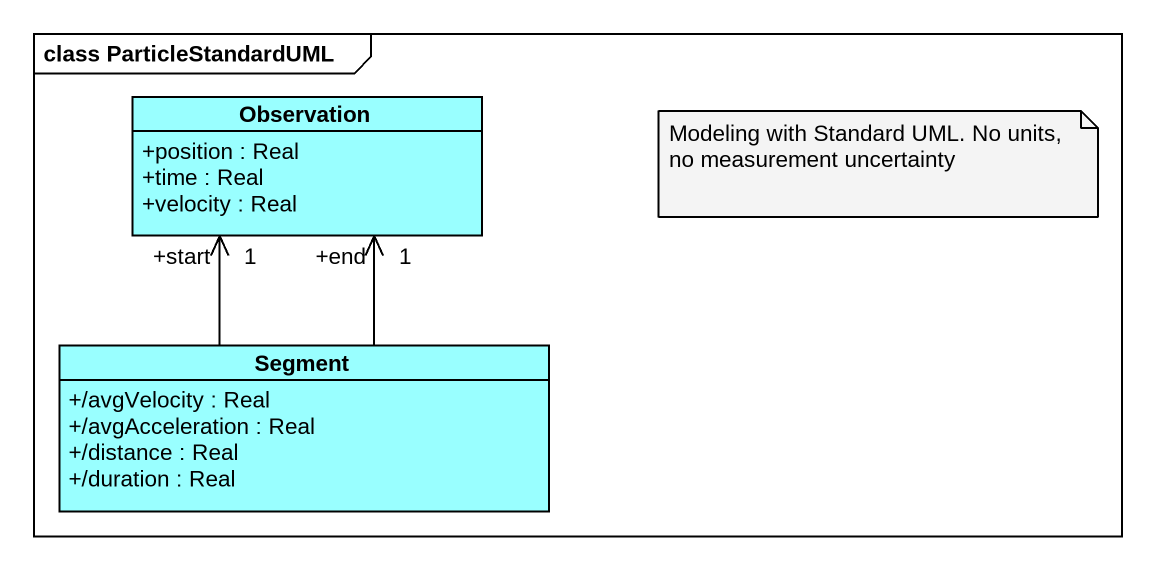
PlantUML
@startuml
mainframe class ParticleStandardUML
hide circle
hide empty members
skinparam classAttributeIconSize 0
class Observation #99FFFF {
  +position : Real
  +time : Real
  +velocity : Real
}
class Segment #99FFFF {
  +/avgVelocity : Real
  +/avgAcceleration : Real
  +/distance : Real
  +/duration : Real
}
Segment -up-> "+end\n1" Observation
Segment -up-> "+start\n1" Observation
note as N1
  Modeling with Standard UML. No units, no measurement uncertainty
end note
@enduml
